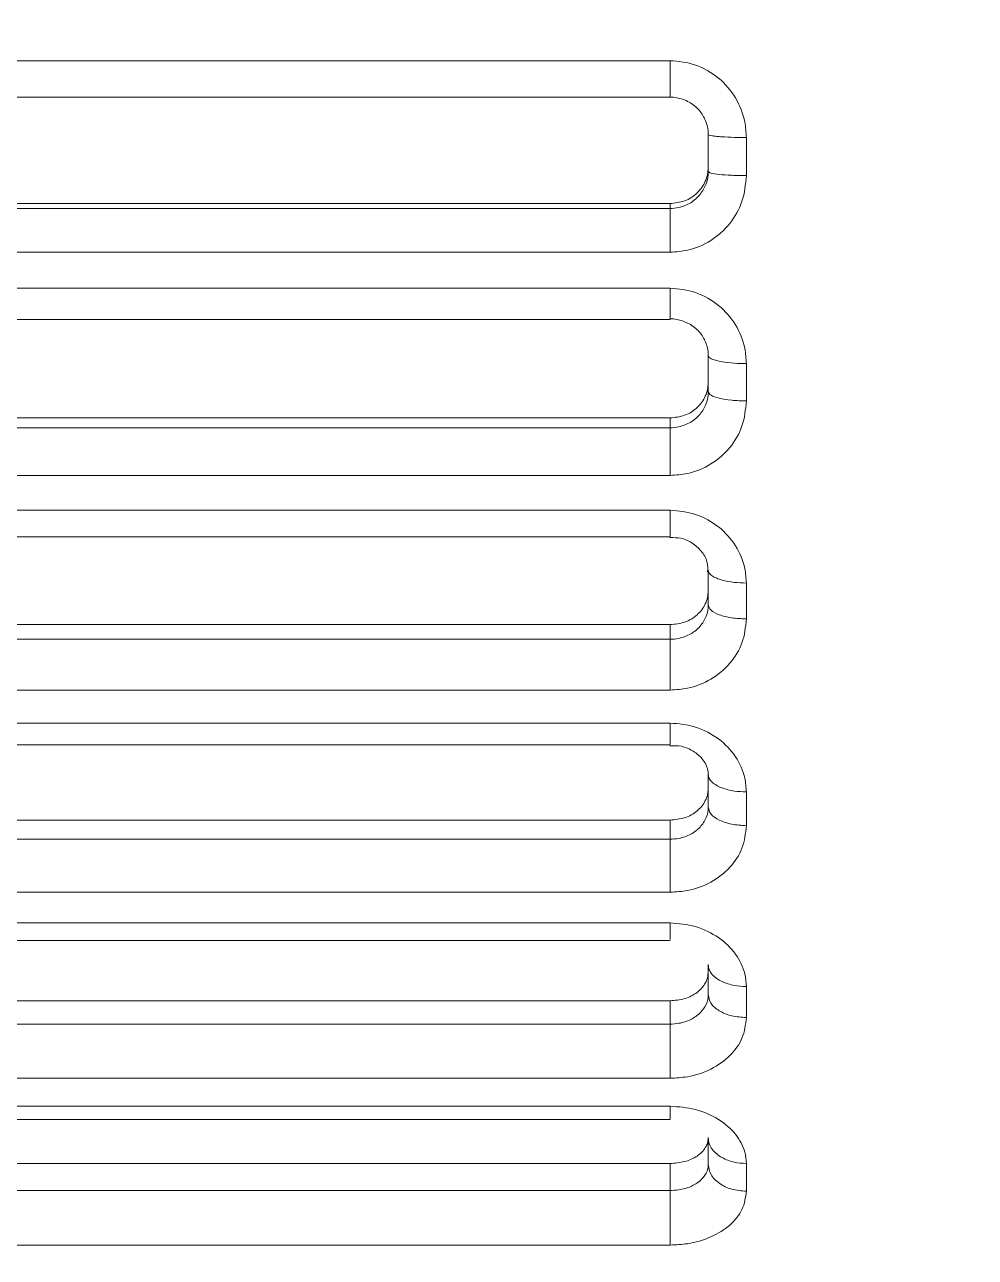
# Model space of a CAD drawing. Header units: inches. Extents: x 0.54 to 10.46, y 0.74 to 7.76.
# Drawn here: x 2.0398 to 2.1259, y 4.6755 to 4.7871 of the extents above; entities that cross this region are included whole.
import ezdxf

# ---------------------------------------------------------------- set-up
doc = ezdxf.new("R2010")
doc.units = ezdxf.units.IN
doc.header["$MEASUREMENT"] = 0
doc.layers.add('BG', color=7, linetype='Continuous')
doc.layers.add('MCG-INT-4FT', color=7, linetype='Continuous')

# ---------------------------------------------------------------- blocks, each defined once
blk = doc.blocks.new('block 3')
at = {"layer": 'BG', "true_color": 0xffffff}
h = blk.add_hatch(color=7, dxfattribs=at)
h.dxf.hatch_style = 2
edge = h.paths.add_edge_path()
edge.add_spline(control_points=[(10.29599, 0.90612), (10.29599, 0.90612), (0.87112, 0.90612), (0.87112, 0.90612), (0.87016, 0.90612), (0.86938, 0.90689), (0.86938, 0.90785), (0.86938, 0.90785), (0.86938, 7.59215), (0.86938, 7.59215), (0.86938, 7.59311), (0.87016, 7.59389), (0.87112, 7.59389), (0.87112, 7.59389), (10.29599, 7.59389), (10.29599, 7.59389), (10.29696, 7.59389), (10.29773, 7.59311), (10.29773, 7.59215), (10.29773, 7.59215), (10.29773, 0.90785), (10.29773, 0.90785), (10.29773, 0.90689), (10.29696, 0.90612), (10.29599, 0.90612)], knot_values=[0, 0, 0, 0, 1, 1, 1, 2, 2, 2, 3, 3, 3, 4, 4, 4, 5, 5, 5, 6, 6, 6, 7, 7, 7, 8, 8, 8, 8], degree=3, periodic=1)
h.paths.add_polyline_path([(0.87286, 0.90959), (10.29426, 0.90959), (10.29426, 7.59042), (0.87286, 7.59042)])
at = {"layer": 'BG', "lineweight": 0}
blk.add_open_spline([(10.29599, 0.90612), (10.29599, 0.90612), (0.87112, 0.90612), (0.87112, 0.90612), (0.87016, 0.90612), (0.86938, 0.90689), (0.86938, 0.90785), (0.86938, 0.90785), (0.86938, 7.59215), (0.86938, 7.59215), (0.86938, 7.59311), (0.87016, 7.59389), (0.87112, 7.59389), (0.87112, 7.59389), (10.29599, 7.59389), (10.29599, 7.59389), (10.29696, 7.59389), (10.29773, 7.59311), (10.29773, 7.59215), (10.29773, 7.59215), (10.29773, 0.90785), (10.29773, 0.90785), (10.29773, 0.90689), (10.29696, 0.90612), (10.29599, 0.90612)], degree=3, knots=[0, 0, 0, 0, 1, 1, 1, 2, 2, 2, 3, 3, 3, 4, 4, 4, 5, 5, 5, 6, 6, 6, 7, 7, 7, 8, 8, 8, 8], dxfattribs=at)
blk = doc.blocks.new('block 2')
at = {"layer": 'BG'}
blk.add_blockref('block 3', (0, 0), dxfattribs=at)
blk = doc.blocks.new('block 69')
at = {"layer": 'BG', "true_color": 0xffffff}
h = blk.add_hatch(color=7, dxfattribs=at)
h.dxf.hatch_style = 2
edge = h.paths.add_edge_path()
edge.add_spline(control_points=[(10.46309, 0.739), (10.46309, 0.739), (0.53691, 0.739), (0.53691, 0.739), (0.53595, 0.739), (0.53517, 0.73978), (0.53517, 0.74074), (0.53517, 0.74074), (0.53517, 7.75926), (0.53517, 7.75926), (0.53517, 7.76022), (0.53595, 7.761), (0.53691, 7.761), (0.53691, 7.761), (10.46309, 7.761), (10.46309, 7.761), (10.46406, 7.761), (10.46483, 7.76022), (10.46483, 7.75926), (10.46483, 7.75926), (10.46483, 0.74074), (10.46483, 0.74074), (10.46483, 0.73978), (10.46406, 0.739), (10.46309, 0.739)], knot_values=[0, 0, 0, 0, 1, 1, 1, 2, 2, 2, 3, 3, 3, 4, 4, 4, 5, 5, 5, 6, 6, 6, 7, 7, 7, 8, 8, 8, 8], degree=3, periodic=1)
h.paths.add_polyline_path([(0.53864, 0.74248), (10.46136, 0.74248), (10.46136, 7.75752), (0.53864, 7.75752)])
at = {"layer": 'BG', "lineweight": 0}
blk.add_open_spline([(10.46309, 0.739), (10.46309, 0.739), (0.53691, 0.739), (0.53691, 0.739), (0.53595, 0.739), (0.53517, 0.73978), (0.53517, 0.74074), (0.53517, 0.74074), (0.53517, 7.75926), (0.53517, 7.75926), (0.53517, 7.76022), (0.53595, 7.761), (0.53691, 7.761), (0.53691, 7.761), (10.46309, 7.761), (10.46309, 7.761), (10.46406, 7.761), (10.46483, 7.76022), (10.46483, 7.75926), (10.46483, 7.75926), (10.46483, 0.74074), (10.46483, 0.74074), (10.46483, 0.73978), (10.46406, 0.739), (10.46309, 0.739)], degree=3, knots=[0, 0, 0, 0, 1, 1, 1, 2, 2, 2, 3, 3, 3, 4, 4, 4, 5, 5, 5, 6, 6, 6, 7, 7, 7, 8, 8, 8, 8], dxfattribs=at)
blk = doc.blocks.new('block 68')
at = {"layer": 'BG'}
blk.add_blockref('block 69', (0, 0), dxfattribs=at)
blk = doc.blocks.new('block 941')
at = {"layer": 'MCG-INT-4FT', "color": 7, "lineweight": 5, "true_color": 0xffffff}
blk.add_lwpolyline([(1.97378, 4.78057), (2.09827, 4.78057)], dxfattribs=at)
blk = doc.blocks.new('block 942')
at = {"layer": 'MCG-INT-4FT', "color": 7, "lineweight": 5, "true_color": 0xffffff}
blk.add_lwpolyline([(1.97378, 4.76043), (2.09827, 4.76043)], dxfattribs=at)
blk = doc.blocks.new('block 943')
at = {"layer": 'MCG-INT-4FT', "color": 7, "lineweight": 5, "true_color": 0xffffff}
blk.add_open_spline([(2.09824, 4.74068), (2.09858, 4.74068), (2.09891, 4.74069), (2.09923, 4.74063), (2.09963, 4.74055), (2.10001, 4.74036), (2.10034, 4.74013), (2.10066, 4.7399), (2.10094, 4.73963), (2.10116, 4.73935), (2.10139, 4.73906), (2.10156, 4.73875), (2.10162, 4.73839), (2.10167, 4.73814), (2.10166, 4.73786), (2.10165, 4.73758)], degree=3, knots=[0, 0, 0, 0, 1, 1, 1, 2, 2, 2, 3, 3, 3, 4, 4, 4, 5, 5, 5, 5], dxfattribs=at)
blk = doc.blocks.new('block 945')
at = {"layer": 'MCG-INT-4FT', "color": 7, "lineweight": 5, "true_color": 0xffffff}
blk.add_lwpolyline([(1.97378, 4.74076), (2.09827, 4.74076)], dxfattribs=at)
blk = doc.blocks.new('block 946')
at = {"layer": 'MCG-INT-4FT', "color": 7, "lineweight": 5, "true_color": 0xffffff}
blk.add_open_spline([(2.09824, 4.72183), (2.09859, 4.72183), (2.09894, 4.72184), (2.09927, 4.72178), (2.09966, 4.7217), (2.10003, 4.72153), (2.10035, 4.72133), (2.10067, 4.72113), (2.10093, 4.72091), (2.10114, 4.72067), (2.10136, 4.72041), (2.1015, 4.72014), (2.10159, 4.71989), (2.10164, 4.71975), (2.10167, 4.71961), (2.10169, 4.71947), (2.1017, 4.7194), (2.1017, 4.71934), (2.1017, 4.71927)], degree=3, knots=[0, 0, 0, 0, 1, 1, 1, 2, 2, 2, 3, 3, 3, 4, 4, 4, 5, 5, 5, 6, 6, 6, 6], dxfattribs=at)
blk = doc.blocks.new('block 948')
at = {"layer": 'MCG-INT-4FT', "color": 7, "lineweight": 5, "true_color": 0xffffff}
blk.add_lwpolyline([(1.97378, 4.7219), (2.09827, 4.7219)], dxfattribs=at)
blk = doc.blocks.new('block 950')
at = {"layer": 'MCG-INT-4FT', "color": 7, "lineweight": 5, "true_color": 0xffffff}
blk.add_lwpolyline([(1.97378, 4.7042), (2.09827, 4.7042)], dxfattribs=at)
blk = doc.blocks.new('block 952')
at = {"layer": 'MCG-INT-4FT', "color": 7, "lineweight": 5, "true_color": 0xffffff}
blk.add_lwpolyline([(1.97378, 4.68797), (2.09827, 4.68797)], dxfattribs=at)
blk = doc.blocks.new('block 983')
at = {"layer": 'MCG-INT-4FT', "color": 7, "lineweight": 5, "true_color": 0xffffff}
blk.add_open_spline([(2.10516, 4.77347), (2.10508, 4.77268), (2.10501, 4.77189), (2.10476, 4.77115), (2.10453, 4.77043), (2.10414, 4.76975), (2.10366, 4.76915), (2.10318, 4.76855), (2.1026, 4.76803), (2.10195, 4.76761), (2.1013, 4.76719), (2.10057, 4.76688), (2.09982, 4.76672), (2.09931, 4.76661), (2.09879, 4.76657), (2.09827, 4.76654)], degree=3, knots=[0, 0, 0, 0, 1, 1, 1, 2, 2, 2, 3, 3, 3, 4, 4, 4, 5, 5, 5, 5], dxfattribs=at)
blk = doc.blocks.new('block 984')
at = {"layer": 'MCG-INT-4FT', "color": 7, "lineweight": 5, "true_color": 0xffffff}
blk.add_lwpolyline([(2.10516, 4.77693), (2.10516, 4.77347)], dxfattribs=at)
blk = doc.blocks.new('block 985')
at = {"layer": 'MCG-INT-4FT', "color": 7, "lineweight": 5, "true_color": 0xffffff}
blk.add_open_spline([(2.09825, 4.78388), (2.09903, 4.78382), (2.09981, 4.78375), (2.10054, 4.78349), (2.10133, 4.7832), (2.10203, 4.7828), (2.10264, 4.7823), (2.10325, 4.78179), (2.10376, 4.78118), (2.10417, 4.78051), (2.10457, 4.77983), (2.10487, 4.77909), (2.10501, 4.77833), (2.1051, 4.77787), (2.10513, 4.7774), (2.10516, 4.77693)], degree=3, knots=[0, 0, 0, 0, 1, 1, 1, 2, 2, 2, 3, 3, 3, 4, 4, 4, 5, 5, 5, 5], dxfattribs=at)
blk = doc.blocks.new('block 986')
at = {"layer": 'MCG-INT-4FT', "color": 7, "lineweight": 5, "true_color": 0xffffff}
blk.add_lwpolyline([(1.9738, 4.78388), (2.09825, 4.78388)], dxfattribs=at)
blk = doc.blocks.new('block 990')
at = {"layer": 'MCG-INT-4FT', "color": 7, "lineweight": 5, "true_color": 0xffffff}
blk.add_lwpolyline([(2.09827, 4.76654), (1.97379, 4.76654)], dxfattribs=at)
blk = doc.blocks.new('block 991')
at = {"layer": 'MCG-INT-4FT', "color": 7, "lineweight": 5, "true_color": 0xffffff}
blk.add_open_spline([(2.10516, 4.75306), (2.10508, 4.75229), (2.10501, 4.75152), (2.10476, 4.7508), (2.10453, 4.7501), (2.10414, 4.74943), (2.10366, 4.74885), (2.10318, 4.74827), (2.1026, 4.74776), (2.10195, 4.74736), (2.1013, 4.74695), (2.10057, 4.74665), (2.09982, 4.74649), (2.09931, 4.74639), (2.09879, 4.74635), (2.09827, 4.74632)], degree=3, knots=[0, 0, 0, 0, 1, 1, 1, 2, 2, 2, 3, 3, 3, 4, 4, 4, 5, 5, 5, 5], dxfattribs=at)
blk = doc.blocks.new('block 992')
at = {"layer": 'MCG-INT-4FT', "color": 7, "lineweight": 5, "true_color": 0xffffff}
blk.add_lwpolyline([(2.10516, 4.75645), (2.10516, 4.75306)], dxfattribs=at)
blk = doc.blocks.new('block 993')
at = {"layer": 'MCG-INT-4FT', "color": 7, "lineweight": 5, "true_color": 0xffffff}
blk.add_open_spline([(2.09825, 4.76328), (2.09903, 4.76321), (2.09981, 4.76315), (2.10054, 4.76289), (2.10133, 4.76261), (2.10203, 4.76222), (2.10264, 4.76172), (2.10325, 4.76122), (2.10376, 4.76062), (2.10417, 4.75996), (2.10457, 4.7593), (2.10487, 4.75857), (2.10501, 4.75782), (2.1051, 4.75737), (2.10513, 4.75691), (2.10516, 4.75645)], degree=3, knots=[0, 0, 0, 0, 1, 1, 1, 2, 2, 2, 3, 3, 3, 4, 4, 4, 5, 5, 5, 5], dxfattribs=at)
blk = doc.blocks.new('block 994')
at = {"layer": 'MCG-INT-4FT', "color": 7, "lineweight": 5, "true_color": 0xffffff}
blk.add_lwpolyline([(1.9738, 4.76328), (2.09825, 4.76328)], dxfattribs=at)
blk = doc.blocks.new('block 998')
at = {"layer": 'MCG-INT-4FT', "color": 7, "lineweight": 5, "true_color": 0xffffff}
blk.add_lwpolyline([(2.09827, 4.74632), (1.97379, 4.74632)], dxfattribs=at)
blk = doc.blocks.new('block 999')
at = {"layer": 'MCG-INT-4FT', "color": 7, "lineweight": 5, "true_color": 0xffffff}
blk.add_open_spline([(2.10516, 4.73332), (2.10508, 4.73258), (2.10501, 4.73185), (2.10476, 4.73115), (2.10453, 4.73048), (2.10414, 4.72985), (2.10366, 4.7293), (2.10318, 4.72874), (2.1026, 4.72826), (2.10195, 4.72787), (2.1013, 4.72748), (2.10057, 4.72719), (2.09982, 4.72705), (2.09931, 4.72695), (2.09879, 4.72691), (2.09827, 4.72688)], degree=3, knots=[0, 0, 0, 0, 1, 1, 1, 2, 2, 2, 3, 3, 3, 4, 4, 4, 5, 5, 5, 5], dxfattribs=at)
blk = doc.blocks.new('block 1000')
at = {"layer": 'MCG-INT-4FT', "color": 7, "lineweight": 5, "true_color": 0xffffff}
blk.add_lwpolyline([(2.10516, 4.73657), (2.10516, 4.73332)], dxfattribs=at)
blk = doc.blocks.new('block 1001')
at = {"layer": 'MCG-INT-4FT', "color": 7, "lineweight": 5, "true_color": 0xffffff}
blk.add_open_spline([(2.09825, 4.74316), (2.09903, 4.7431), (2.09981, 4.74303), (2.10054, 4.74279), (2.10133, 4.74251), (2.10203, 4.74213), (2.10264, 4.74165), (2.10325, 4.74117), (2.10376, 4.74059), (2.10417, 4.73995), (2.10457, 4.73931), (2.10487, 4.73861), (2.10501, 4.73789), (2.1051, 4.73745), (2.10513, 4.73701), (2.10516, 4.73657)], degree=3, knots=[0, 0, 0, 0, 1, 1, 1, 2, 2, 2, 3, 3, 3, 4, 4, 4, 5, 5, 5, 5], dxfattribs=at)
blk = doc.blocks.new('block 1002')
at = {"layer": 'MCG-INT-4FT', "color": 7, "lineweight": 5, "true_color": 0xffffff}
blk.add_lwpolyline([(1.9738, 4.74316), (2.09825, 4.74316)], dxfattribs=at)
blk = doc.blocks.new('block 1006')
at = {"layer": 'MCG-INT-4FT', "color": 7, "lineweight": 5, "true_color": 0xffffff}
blk.add_lwpolyline([(2.09827, 4.72688), (1.97379, 4.72688)], dxfattribs=at)
blk = doc.blocks.new('block 1007')
at = {"layer": 'MCG-INT-4FT', "color": 7, "lineweight": 5, "true_color": 0xffffff}
blk.add_open_spline([(2.10516, 4.71459), (2.10508, 4.7139), (2.10501, 4.71321), (2.10476, 4.71256), (2.10453, 4.71193), (2.10414, 4.71134), (2.10366, 4.71082), (2.10318, 4.7103), (2.1026, 4.70985), (2.10195, 4.70949), (2.1013, 4.70913), (2.10057, 4.70886), (2.09982, 4.70872), (2.09931, 4.70863), (2.09879, 4.7086), (2.09827, 4.70857)], degree=3, knots=[0, 0, 0, 0, 1, 1, 1, 2, 2, 2, 3, 3, 3, 4, 4, 4, 5, 5, 5, 5], dxfattribs=at)
blk = doc.blocks.new('block 1008')
at = {"layer": 'MCG-INT-4FT', "color": 7, "lineweight": 5, "true_color": 0xffffff}
blk.add_lwpolyline([(2.10516, 4.71765), (2.10516, 4.71459)], dxfattribs=at)
blk = doc.blocks.new('block 1009')
at = {"layer": 'MCG-INT-4FT', "color": 7, "lineweight": 5, "true_color": 0xffffff}
blk.add_open_spline([(2.09825, 4.72388), (2.09903, 4.72382), (2.09981, 4.72376), (2.10054, 4.72352), (2.10133, 4.72326), (2.10203, 4.7229), (2.10264, 4.72245), (2.10325, 4.72199), (2.10376, 4.72145), (2.10417, 4.72084), (2.10457, 4.72024), (2.10487, 4.71957), (2.10501, 4.71889), (2.1051, 4.71848), (2.10513, 4.71807), (2.10516, 4.71765)], degree=3, knots=[0, 0, 0, 0, 1, 1, 1, 2, 2, 2, 3, 3, 3, 4, 4, 4, 5, 5, 5, 5], dxfattribs=at)
blk = doc.blocks.new('block 1010')
at = {"layer": 'MCG-INT-4FT', "color": 7, "lineweight": 5, "true_color": 0xffffff}
blk.add_lwpolyline([(1.9738, 4.72388), (2.09825, 4.72388)], dxfattribs=at)
blk = doc.blocks.new('block 1014')
at = {"layer": 'MCG-INT-4FT', "color": 7, "lineweight": 5, "true_color": 0xffffff}
blk.add_lwpolyline([(2.09827, 4.70857), (1.97379, 4.70857)], dxfattribs=at)
blk = doc.blocks.new('block 1015')
at = {"layer": 'MCG-INT-4FT', "color": 7, "lineweight": 5, "true_color": 0xffffff}
blk.add_open_spline([(2.10516, 4.69721), (2.10508, 4.69658), (2.10501, 4.69594), (2.10476, 4.69535), (2.10453, 4.69478), (2.10414, 4.69424), (2.10366, 4.69376), (2.10318, 4.69329), (2.1026, 4.69288), (2.10195, 4.69255), (2.1013, 4.69222), (2.10057, 4.69198), (2.09982, 4.69185), (2.09931, 4.69177), (2.09879, 4.69174), (2.09827, 4.69171)], degree=3, knots=[0, 0, 0, 0, 1, 1, 1, 2, 2, 2, 3, 3, 3, 4, 4, 4, 5, 5, 5, 5], dxfattribs=at)
blk = doc.blocks.new('block 1016')
at = {"layer": 'MCG-INT-4FT', "color": 7, "lineweight": 5, "true_color": 0xffffff}
blk.add_lwpolyline([(2.10516, 4.70002), (2.10516, 4.69721)], dxfattribs=at)
blk = doc.blocks.new('block 1017')
at = {"layer": 'MCG-INT-4FT', "color": 7, "lineweight": 5, "true_color": 0xffffff}
blk.add_open_spline([(2.09825, 4.70578), (2.09903, 4.70572), (2.09981, 4.70566), (2.10054, 4.70545), (2.10133, 4.70521), (2.10203, 4.70487), (2.10264, 4.70445), (2.10325, 4.70403), (2.10376, 4.70352), (2.10417, 4.70296), (2.10457, 4.7024), (2.10487, 4.70179), (2.10501, 4.70116), (2.1051, 4.70079), (2.10513, 4.7004), (2.10516, 4.70002)], degree=3, knots=[0, 0, 0, 0, 1, 1, 1, 2, 2, 2, 3, 3, 3, 4, 4, 4, 5, 5, 5, 5], dxfattribs=at)
blk = doc.blocks.new('block 1018')
at = {"layer": 'MCG-INT-4FT', "color": 7, "lineweight": 5, "true_color": 0xffffff}
blk.add_lwpolyline([(1.9738, 4.70578), (2.09825, 4.70578)], dxfattribs=at)
blk = doc.blocks.new('block 1022')
at = {"layer": 'MCG-INT-4FT', "color": 7, "lineweight": 5, "true_color": 0xffffff}
blk.add_lwpolyline([(2.09827, 4.69171), (1.97379, 4.69171)], dxfattribs=at)
blk = doc.blocks.new('block 1023')
at = {"layer": 'MCG-INT-4FT', "color": 7, "lineweight": 5, "true_color": 0xffffff}
blk.add_open_spline([(2.10516, 4.68148), (2.10508, 4.68092), (2.10501, 4.68036), (2.10476, 4.67983), (2.10453, 4.67932), (2.10414, 4.67884), (2.10366, 4.67842), (2.10318, 4.678), (2.1026, 4.67764), (2.10195, 4.67735), (2.1013, 4.67706), (2.10057, 4.67684), (2.09982, 4.67673), (2.09931, 4.67666), (2.09879, 4.67663), (2.09827, 4.6766)], degree=3, knots=[0, 0, 0, 0, 1, 1, 1, 2, 2, 2, 3, 3, 3, 4, 4, 4, 5, 5, 5, 5], dxfattribs=at)
blk = doc.blocks.new('block 1024')
at = {"layer": 'MCG-INT-4FT', "color": 7, "lineweight": 5, "true_color": 0xffffff}
blk.add_lwpolyline([(2.10516, 4.68399), (2.10516, 4.68148)], dxfattribs=at)
blk = doc.blocks.new('block 1025')
at = {"layer": 'MCG-INT-4FT', "color": 7, "lineweight": 5, "true_color": 0xffffff}
blk.add_open_spline([(2.09825, 4.68918), (2.09903, 4.68913), (2.09981, 4.68908), (2.10054, 4.68888), (2.10133, 4.68867), (2.10203, 4.68836), (2.10264, 4.68798), (2.10325, 4.6876), (2.10376, 4.68714), (2.10417, 4.68664), (2.10457, 4.68614), (2.10487, 4.68558), (2.10501, 4.68502), (2.1051, 4.68468), (2.10513, 4.68434), (2.10516, 4.68399)], degree=3, knots=[0, 0, 0, 0, 1, 1, 1, 2, 2, 2, 3, 3, 3, 4, 4, 4, 5, 5, 5, 5], dxfattribs=at)
blk = doc.blocks.new('block 1026')
at = {"layer": 'MCG-INT-4FT', "color": 7, "lineweight": 5, "true_color": 0xffffff}
blk.add_lwpolyline([(1.9738, 4.68918), (2.09825, 4.68918)], dxfattribs=at)
blk = doc.blocks.new('block 1030')
at = {"layer": 'MCG-INT-4FT', "color": 7, "lineweight": 5, "true_color": 0xffffff}
blk.add_lwpolyline([(2.09827, 4.6766), (1.97379, 4.6766)], dxfattribs=at)
blk = doc.blocks.new('block 1051')
at = {"layer": 'MCG-INT-4FT', "color": 7, "lineweight": 5, "true_color": 0xffffff}
blk.add_open_spline([(2.10516, 4.77693), (2.10479, 4.77693), (2.10442, 4.77693), (2.10407, 4.77694), (2.10367, 4.77695), (2.10329, 4.77697), (2.10296, 4.77699), (2.10278, 4.777), (2.10262, 4.77702), (2.10247, 4.77703), (2.10232, 4.77705), (2.10218, 4.77706), (2.10207, 4.77708), (2.10195, 4.7771), (2.10186, 4.77712), (2.1018, 4.77714), (2.10174, 4.77716), (2.10172, 4.77719), (2.10171, 4.77721)], degree=3, knots=[0, 0, 0, 0, 1, 1, 1, 2, 2, 2, 3, 3, 3, 4, 4, 4, 5, 5, 5, 6, 6, 6, 6], dxfattribs=at)
blk = doc.blocks.new('block 1052')
at = {"layer": 'MCG-INT-4FT', "color": 7, "lineweight": 5, "true_color": 0xffffff}
blk.add_open_spline([(2.10171, 4.77721), (2.10171, 4.77744), (2.10168, 4.77766), (2.10163, 4.77789), (2.10155, 4.77825), (2.10141, 4.77861), (2.10122, 4.77893), (2.10102, 4.77926), (2.10076, 4.77956), (2.10046, 4.7798), (2.10015, 4.78005), (2.0998, 4.78024), (2.09943, 4.78038), (2.09905, 4.78051), (2.09865, 4.78058), (2.09825, 4.78058)], degree=3, knots=[0, 0, 0, 0, 1, 1, 1, 2, 2, 2, 3, 3, 3, 4, 4, 4, 5, 5, 5, 5], dxfattribs=at)
blk = doc.blocks.new('block 1053')
at = {"layer": 'MCG-INT-4FT', "color": 7, "lineweight": 5, "true_color": 0xffffff}
blk.add_open_spline([(2.09825, 4.78058), (2.09825, 4.7806), (2.09825, 4.78063), (2.09825, 4.78076), (2.09825, 4.7809), (2.09825, 4.78115), (2.09825, 4.78146), (2.09825, 4.78177), (2.09825, 4.78214), (2.09825, 4.78256), (2.09825, 4.78297), (2.09825, 4.78343), (2.09825, 4.78388)], degree=3, knots=[0, 0, 0, 0, 1, 1, 1, 2, 2, 2, 3, 3, 3, 4, 4, 4, 4], dxfattribs=at)
blk = doc.blocks.new('block 1077')
at = {"layer": 'MCG-INT-4FT', "color": 7, "lineweight": 5, "true_color": 0xffffff}
blk.add_open_spline([(2.09827, 4.76654), (2.09827, 4.76693), (2.09827, 4.76732), (2.09827, 4.76771), (2.09827, 4.76811), (2.09827, 4.7685), (2.09827, 4.76885), (2.09826, 4.76905), (2.09826, 4.76923), (2.09826, 4.7694), (2.09826, 4.76959), (2.09826, 4.76975), (2.09826, 4.7699), (2.09826, 4.77005), (2.09826, 4.77018), (2.09825, 4.77028), (2.09825, 4.77038), (2.09825, 4.77044), (2.09825, 4.77049)], degree=3, knots=[0, 0, 0, 0, 1, 1, 1, 2, 2, 2, 3, 3, 3, 4, 4, 4, 5, 5, 5, 6, 6, 6, 6], dxfattribs=at)
blk = doc.blocks.new('block 1078')
at = {"layer": 'MCG-INT-4FT', "color": 7, "lineweight": 5, "true_color": 0xffffff}
blk.add_open_spline([(2.09825, 4.77049), (2.09852, 4.77049), (2.09878, 4.77053), (2.09904, 4.77059), (2.09942, 4.77067), (2.09979, 4.77082), (2.10012, 4.77102), (2.10044, 4.77122), (2.10073, 4.77148), (2.10096, 4.77177), (2.1012, 4.77206), (2.10139, 4.77239), (2.10151, 4.77274), (2.10164, 4.7731), (2.10171, 4.77347), (2.10171, 4.77384)], degree=3, knots=[0, 0, 0, 0, 1, 1, 1, 2, 2, 2, 3, 3, 3, 4, 4, 4, 5, 5, 5, 5], dxfattribs=at)
blk = doc.blocks.new('block 1079')
at = {"layer": 'MCG-INT-4FT', "color": 7, "lineweight": 5, "true_color": 0xffffff}
blk.add_open_spline([(2.10516, 4.77347), (2.1047, 4.77347), (2.10425, 4.77348), (2.10383, 4.7735), (2.10341, 4.77352), (2.10303, 4.77355), (2.10271, 4.77358), (2.10239, 4.77362), (2.10212, 4.77366), (2.10196, 4.7737), (2.10181, 4.77375), (2.10176, 4.7738), (2.10171, 4.77384)], degree=3, knots=[0, 0, 0, 0, 1, 1, 1, 2, 2, 2, 3, 3, 3, 4, 4, 4, 4], dxfattribs=at)
blk = doc.blocks.new('block 1083')
at = {"layer": 'MCG-INT-4FT', "color": 7, "lineweight": 5, "true_color": 0xffffff}
blk.add_lwpolyline([(2.10171, 4.77384), (2.10171, 4.77721)], dxfattribs=at)
blk = doc.blocks.new('block 1085')
at = {"layer": 'MCG-INT-4FT', "color": 7, "lineweight": 5, "true_color": 0xffffff}
blk.add_lwpolyline([(1.97381, 4.77049), (2.09825, 4.77049)], dxfattribs=at)
blk = doc.blocks.new('block 1086')
at = {"layer": 'MCG-INT-4FT', "color": 7, "lineweight": 5, "true_color": 0xffffff}
blk.add_open_spline([(2.10516, 4.75645), (2.10479, 4.75645), (2.10442, 4.75646), (2.10407, 4.75648), (2.10367, 4.75651), (2.10329, 4.75656), (2.10296, 4.75661), (2.10278, 4.75665), (2.10262, 4.75668), (2.10247, 4.75672), (2.10232, 4.75676), (2.10218, 4.75681), (2.10207, 4.75685), (2.10195, 4.7569), (2.10186, 4.75695), (2.1018, 4.75701), (2.10174, 4.75707), (2.10172, 4.75712), (2.10171, 4.75718)], degree=3, knots=[0, 0, 0, 0, 1, 1, 1, 2, 2, 2, 3, 3, 3, 4, 4, 4, 5, 5, 5, 6, 6, 6, 6], dxfattribs=at)
blk = doc.blocks.new('block 1087')
at = {"layer": 'MCG-INT-4FT', "color": 7, "lineweight": 5, "true_color": 0xffffff}
blk.add_open_spline([(2.10171, 4.75718), (2.10171, 4.75741), (2.10168, 4.75763), (2.10163, 4.75785), (2.10155, 4.75821), (2.10141, 4.75856), (2.10122, 4.75888), (2.10102, 4.7592), (2.10076, 4.75949), (2.10046, 4.75973), (2.10015, 4.75997), (2.0998, 4.76016), (2.09943, 4.76029), (2.09905, 4.76043), (2.09865, 4.7605), (2.09825, 4.7605)], degree=3, knots=[0, 0, 0, 0, 1, 1, 1, 2, 2, 2, 3, 3, 3, 4, 4, 4, 5, 5, 5, 5], dxfattribs=at)
blk = doc.blocks.new('block 1088')
at = {"layer": 'MCG-INT-4FT', "color": 7, "lineweight": 5, "true_color": 0xffffff}
blk.add_open_spline([(2.09825, 4.7605), (2.09825, 4.76058), (2.09825, 4.76077), (2.09825, 4.76103), (2.09825, 4.76129), (2.09825, 4.76162), (2.09825, 4.76201), (2.09825, 4.7624), (2.09825, 4.76284), (2.09825, 4.76328)], degree=3, knots=[0, 0, 0, 0, 1, 1, 1, 2, 2, 2, 3, 3, 3, 3], dxfattribs=at)
blk = doc.blocks.new('block 1102')
at = {"layer": 'MCG-INT-4FT', "color": 7, "lineweight": 5, "true_color": 0xffffff}
blk.add_open_spline([(2.10516, 4.75306), (2.1047, 4.75308), (2.10425, 4.75309), (2.10383, 4.75313), (2.10341, 4.75317), (2.10303, 4.75323), (2.10271, 4.75331), (2.10239, 4.75339), (2.10212, 4.75348), (2.10196, 4.75358), (2.10181, 4.75368), (2.10176, 4.75379), (2.10171, 4.75389)], degree=3, knots=[0, 0, 0, 0, 1, 1, 1, 2, 2, 2, 3, 3, 3, 4, 4, 4, 4], dxfattribs=at)
blk = doc.blocks.new('block 1103')
at = {"layer": 'MCG-INT-4FT', "color": 7, "lineweight": 5, "true_color": 0xffffff}
blk.add_lwpolyline([(2.10171, 4.75389), (2.10171, 4.75718)], dxfattribs=at)
blk = doc.blocks.new('block 1106')
at = {"layer": 'MCG-INT-4FT', "color": 7, "lineweight": 5, "true_color": 0xffffff}
blk.add_open_spline([(2.09827, 4.74632), (2.09827, 4.74674), (2.09827, 4.74716), (2.09827, 4.74758), (2.09827, 4.74796), (2.09827, 4.74834), (2.09827, 4.7487), (2.09826, 4.74891), (2.09826, 4.7491), (2.09826, 4.74929), (2.09826, 4.74949), (2.09826, 4.74967), (2.09826, 4.74984), (2.09826, 4.75002), (2.09826, 4.75018), (2.09825, 4.75031), (2.09825, 4.75044), (2.09825, 4.75054), (2.09825, 4.75063)], degree=3, knots=[0, 0, 0, 0, 1, 1, 1, 2, 2, 2, 3, 3, 3, 4, 4, 4, 5, 5, 5, 6, 6, 6, 6], dxfattribs=at)
blk = doc.blocks.new('block 1107')
at = {"layer": 'MCG-INT-4FT', "color": 7, "lineweight": 5, "true_color": 0xffffff}
blk.add_open_spline([(2.09825, 4.75063), (2.09852, 4.75063), (2.09878, 4.75066), (2.09904, 4.75072), (2.09942, 4.75081), (2.09979, 4.75095), (2.10012, 4.75115), (2.10044, 4.75134), (2.10073, 4.75159), (2.10096, 4.75187), (2.1012, 4.75215), (2.10139, 4.75248), (2.10151, 4.75282), (2.10164, 4.75316), (2.10171, 4.75353), (2.10171, 4.75389)], degree=3, knots=[0, 0, 0, 0, 1, 1, 1, 2, 2, 2, 3, 3, 3, 4, 4, 4, 5, 5, 5, 5], dxfattribs=at)
blk = doc.blocks.new('block 1110')
at = {"layer": 'MCG-INT-4FT', "color": 7, "lineweight": 5, "true_color": 0xffffff}
blk.add_open_spline([(2.09825, 4.77094), (2.0987, 4.77099), (2.09915, 4.77104), (2.09957, 4.77119), (2.09999, 4.77134), (2.10037, 4.77159), (2.10069, 4.7719), (2.10101, 4.77221), (2.10127, 4.77257), (2.10144, 4.77296), (2.10153, 4.77316), (2.1016, 4.77337), (2.10164, 4.77358), (2.10168, 4.77379), (2.10169, 4.774), (2.10171, 4.77422)], degree=3, knots=[0, 0, 0, 0, 1, 1, 1, 2, 2, 2, 3, 3, 3, 4, 4, 4, 5, 5, 5, 5], dxfattribs=at)
blk = doc.blocks.new('block 1111')
at = {"layer": 'MCG-INT-4FT', "color": 7, "lineweight": 5, "true_color": 0xffffff}
blk.add_lwpolyline([(2.09825, 4.77094), (2.09825, 4.77049)], dxfattribs=at)
blk = doc.blocks.new('block 1114')
at = {"layer": 'MCG-INT-4FT', "color": 7, "lineweight": 5, "true_color": 0xffffff}
blk.add_lwpolyline([(1.97381, 4.77094), (2.09825, 4.77094)], dxfattribs=at)
blk = doc.blocks.new('block 1115')
at = {"layer": 'MCG-INT-4FT', "color": 7, "lineweight": 5, "true_color": 0xffffff}
blk.add_lwpolyline([(1.97381, 4.75063), (2.09825, 4.75063)], dxfattribs=at)
blk = doc.blocks.new('block 1116')
at = {"layer": 'MCG-INT-4FT', "color": 7, "lineweight": 5, "true_color": 0xffffff}
blk.add_open_spline([(2.10516, 4.73657), (2.10479, 4.73658), (2.10442, 4.73659), (2.10407, 4.73663), (2.10367, 4.73667), (2.10329, 4.73675), (2.10296, 4.73684), (2.10278, 4.73689), (2.10262, 4.73695), (2.10247, 4.73701), (2.10232, 4.73707), (2.10218, 4.73714), (2.10207, 4.73722), (2.10195, 4.7373), (2.10186, 4.73738), (2.1018, 4.73747), (2.10174, 4.73756), (2.10172, 4.73765), (2.10171, 4.73775)], degree=3, knots=[0, 0, 0, 0, 1, 1, 1, 2, 2, 2, 3, 3, 3, 4, 4, 4, 5, 5, 5, 6, 6, 6, 6], dxfattribs=at)
blk = doc.blocks.new('block 1117')
at = {"layer": 'MCG-INT-4FT', "color": 7, "lineweight": 5, "true_color": 0xffffff}
blk.add_open_spline([(2.09825, 4.74079), (2.09825, 4.74073), (2.09825, 4.7409), (2.09825, 4.74112), (2.09825, 4.74135), (2.09825, 4.74162), (2.09825, 4.74197), (2.09825, 4.74231), (2.09825, 4.74274), (2.09825, 4.74316)], degree=3, knots=[0, 0, 0, 0, 1, 1, 1, 2, 2, 2, 3, 3, 3, 3], dxfattribs=at)
blk = doc.blocks.new('block 1122')
at = {"layer": 'MCG-INT-4FT', "color": 7, "lineweight": 5, "true_color": 0xffffff}
blk.add_open_spline([(2.09825, 4.75153), (2.0987, 4.75157), (2.09915, 4.75162), (2.09957, 4.75177), (2.09999, 4.75191), (2.10037, 4.75216), (2.10069, 4.75246), (2.10101, 4.75276), (2.10127, 4.75311), (2.10144, 4.7535), (2.10153, 4.75369), (2.1016, 4.75389), (2.10164, 4.75409), (2.10168, 4.7543), (2.10169, 4.75451), (2.10171, 4.75472)], degree=3, knots=[0, 0, 0, 0, 1, 1, 1, 2, 2, 2, 3, 3, 3, 4, 4, 4, 5, 5, 5, 5], dxfattribs=at)
blk = doc.blocks.new('block 1123')
at = {"layer": 'MCG-INT-4FT', "color": 7, "lineweight": 5, "true_color": 0xffffff}
blk.add_lwpolyline([(2.09825, 4.75153), (2.09825, 4.75063)], dxfattribs=at)
blk = doc.blocks.new('block 1136')
at = {"layer": 'MCG-INT-4FT', "color": 7, "lineweight": 5, "true_color": 0xffffff}
blk.add_lwpolyline([(1.97381, 4.75153), (2.09825, 4.75153)], dxfattribs=at)
blk = doc.blocks.new('block 1137')
at = {"layer": 'MCG-INT-4FT', "color": 7, "lineweight": 5, "true_color": 0xffffff}
blk.add_open_spline([(2.10516, 4.73332), (2.1047, 4.73334), (2.10425, 4.73336), (2.10383, 4.73342), (2.10341, 4.73348), (2.10303, 4.73358), (2.10271, 4.7337), (2.10239, 4.73382), (2.10212, 4.73396), (2.10196, 4.73411), (2.10181, 4.73426), (2.10176, 4.73443), (2.10171, 4.73459)], degree=3, knots=[0, 0, 0, 0, 1, 1, 1, 2, 2, 2, 3, 3, 3, 4, 4, 4, 4], dxfattribs=at)
blk = doc.blocks.new('block 1138')
at = {"layer": 'MCG-INT-4FT', "color": 7, "lineweight": 5, "true_color": 0xffffff}
blk.add_lwpolyline([(2.10171, 4.73459), (2.10171, 4.73775)], dxfattribs=at)
blk = doc.blocks.new('block 1141')
at = {"layer": 'MCG-INT-4FT', "color": 7, "lineweight": 5, "true_color": 0xffffff}
blk.add_open_spline([(2.09827, 4.72688), (2.09827, 4.72732), (2.09827, 4.72776), (2.09827, 4.72821), (2.09827, 4.72858), (2.09827, 4.72895), (2.09827, 4.72931), (2.09826, 4.72974), (2.09826, 4.73015), (2.09826, 4.7305), (2.09826, 4.73071), (2.09826, 4.73089), (2.09825, 4.73105), (2.09825, 4.73121), (2.09825, 4.73135), (2.09825, 4.73148)], degree=3, knots=[0, 0, 0, 0, 1, 1, 1, 2, 2, 2, 3, 3, 3, 4, 4, 4, 5, 5, 5, 5], dxfattribs=at)
blk = doc.blocks.new('block 1142')
at = {"layer": 'MCG-INT-4FT', "color": 7, "lineweight": 5, "true_color": 0xffffff}
blk.add_open_spline([(2.09825, 4.73148), (2.09852, 4.73148), (2.09878, 4.7315), (2.09904, 4.73156), (2.09942, 4.73164), (2.09979, 4.73178), (2.10012, 4.73197), (2.10044, 4.73215), (2.10073, 4.73238), (2.10096, 4.73266), (2.1012, 4.73293), (2.10139, 4.73323), (2.10151, 4.73356), (2.10164, 4.73389), (2.10171, 4.73424), (2.10171, 4.73459)], degree=3, knots=[0, 0, 0, 0, 1, 1, 1, 2, 2, 2, 3, 3, 3, 4, 4, 4, 5, 5, 5, 5], dxfattribs=at)
blk = doc.blocks.new('block 1145')
at = {"layer": 'MCG-INT-4FT', "color": 7, "lineweight": 5, "true_color": 0xffffff}
blk.add_lwpolyline([(1.97381, 4.73148), (2.09825, 4.73148)], dxfattribs=at)
blk = doc.blocks.new('block 1146')
at = {"layer": 'MCG-INT-4FT', "color": 7, "lineweight": 5, "true_color": 0xffffff}
blk.add_open_spline([(2.09825, 4.7328), (2.0987, 4.73285), (2.09915, 4.73289), (2.09957, 4.73303), (2.09999, 4.73317), (2.10037, 4.7334), (2.10069, 4.73369), (2.10101, 4.73398), (2.10127, 4.73431), (2.10144, 4.73468), (2.10153, 4.73487), (2.1016, 4.73506), (2.10164, 4.73526), (2.10168, 4.73545), (2.10169, 4.73566), (2.10171, 4.73586)], degree=3, knots=[0, 0, 0, 0, 1, 1, 1, 2, 2, 2, 3, 3, 3, 4, 4, 4, 5, 5, 5, 5], dxfattribs=at)
blk = doc.blocks.new('block 1147')
at = {"layer": 'MCG-INT-4FT', "color": 7, "lineweight": 5, "true_color": 0xffffff}
blk.add_lwpolyline([(2.09825, 4.7328), (2.09825, 4.73148)], dxfattribs=at)
blk = doc.blocks.new('block 1150')
at = {"layer": 'MCG-INT-4FT', "color": 7, "lineweight": 5, "true_color": 0xffffff}
blk.add_open_spline([(2.10516, 4.71765), (2.10479, 4.71766), (2.10442, 4.71768), (2.10407, 4.71773), (2.10367, 4.71779), (2.10329, 4.71789), (2.10296, 4.71801), (2.10278, 4.71808), (2.10262, 4.71816), (2.10247, 4.71824), (2.10232, 4.71833), (2.10218, 4.71843), (2.10207, 4.71853), (2.10195, 4.71864), (2.10186, 4.71875), (2.1018, 4.71887), (2.10174, 4.71899), (2.10172, 4.71912), (2.10171, 4.71925)], degree=3, knots=[0, 0, 0, 0, 1, 1, 1, 2, 2, 2, 3, 3, 3, 4, 4, 4, 5, 5, 5, 6, 6, 6, 6], dxfattribs=at)
blk = doc.blocks.new('block 1151')
at = {"layer": 'MCG-INT-4FT', "color": 7, "lineweight": 5, "true_color": 0xffffff}
blk.add_open_spline([(2.09825, 4.72194), (2.09825, 4.72196), (2.09825, 4.72199), (2.09825, 4.72209), (2.09825, 4.72222), (2.09825, 4.72247), (2.09825, 4.72278), (2.09825, 4.7231), (2.09825, 4.72349), (2.09825, 4.72388)], degree=3, knots=[0, 0, 0, 0, 1, 1, 1, 2, 2, 2, 3, 3, 3, 3], dxfattribs=at)
blk = doc.blocks.new('block 1154')
at = {"layer": 'MCG-INT-4FT', "color": 7, "lineweight": 5, "true_color": 0xffffff}
blk.add_lwpolyline([(1.97381, 4.7328), (2.09825, 4.7328)], dxfattribs=at)
blk = doc.blocks.new('block 1155')
at = {"layer": 'MCG-INT-4FT', "color": 7, "lineweight": 5, "true_color": 0xffffff}
blk.add_open_spline([(2.10516, 4.71459), (2.1047, 4.71462), (2.10425, 4.71465), (2.10383, 4.71473), (2.10341, 4.71481), (2.10303, 4.71494), (2.10271, 4.7151), (2.10239, 4.71525), (2.10212, 4.71544), (2.10196, 4.71564), (2.10181, 4.71584), (2.10176, 4.71606), (2.10171, 4.71628)], degree=3, knots=[0, 0, 0, 0, 1, 1, 1, 2, 2, 2, 3, 3, 3, 4, 4, 4, 4], dxfattribs=at)
blk = doc.blocks.new('block 1156')
at = {"layer": 'MCG-INT-4FT', "color": 7, "lineweight": 5, "true_color": 0xffffff}
blk.add_lwpolyline([(2.10171, 4.71628), (2.10171, 4.71925)], dxfattribs=at)
blk = doc.blocks.new('block 1159')
at = {"layer": 'MCG-INT-4FT', "color": 7, "lineweight": 5, "true_color": 0xffffff}
blk.add_open_spline([(2.09827, 4.70857), (2.09827, 4.70898), (2.09827, 4.7094), (2.09827, 4.70984), (2.09827, 4.71023), (2.09827, 4.71063), (2.09827, 4.71102), (2.09826, 4.71145), (2.09826, 4.71187), (2.09826, 4.71224), (2.09826, 4.71246), (2.09826, 4.71266), (2.09825, 4.71284), (2.09825, 4.71304), (2.09825, 4.7132), (2.09825, 4.71337)], degree=3, knots=[0, 0, 0, 0, 1, 1, 1, 2, 2, 2, 3, 3, 3, 4, 4, 4, 5, 5, 5, 5], dxfattribs=at)
blk = doc.blocks.new('block 1160')
at = {"layer": 'MCG-INT-4FT', "color": 7, "lineweight": 5, "true_color": 0xffffff}
blk.add_open_spline([(2.09825, 4.71337), (2.09852, 4.71337), (2.09878, 4.71339), (2.09904, 4.71344), (2.09942, 4.71352), (2.09979, 4.71365), (2.10012, 4.71382), (2.10044, 4.71399), (2.10073, 4.71421), (2.10096, 4.71447), (2.1012, 4.71472), (2.10139, 4.71501), (2.10151, 4.71532), (2.10164, 4.71562), (2.10171, 4.71595), (2.10171, 4.71628)], degree=3, knots=[0, 0, 0, 0, 1, 1, 1, 2, 2, 2, 3, 3, 3, 4, 4, 4, 5, 5, 5, 5], dxfattribs=at)
blk = doc.blocks.new('block 1165')
at = {"layer": 'MCG-INT-4FT', "color": 7, "lineweight": 5, "true_color": 0xffffff}
blk.add_open_spline([(2.09825, 4.7151), (2.0987, 4.71514), (2.09915, 4.71518), (2.09957, 4.71531), (2.09999, 4.71544), (2.10037, 4.71566), (2.10069, 4.71593), (2.10101, 4.7162), (2.10127, 4.71651), (2.10144, 4.71686), (2.10153, 4.71703), (2.1016, 4.71721), (2.10164, 4.7174), (2.10168, 4.71758), (2.10169, 4.71777), (2.10171, 4.71796)], degree=3, knots=[0, 0, 0, 0, 1, 1, 1, 2, 2, 2, 3, 3, 3, 4, 4, 4, 5, 5, 5, 5], dxfattribs=at)
blk = doc.blocks.new('block 1166')
at = {"layer": 'MCG-INT-4FT', "color": 7, "lineweight": 5, "true_color": 0xffffff}
blk.add_lwpolyline([(2.09825, 4.7151), (2.09825, 4.71337)], dxfattribs=at)
blk = doc.blocks.new('block 1167')
at = {"layer": 'MCG-INT-4FT', "color": 7, "lineweight": 5, "true_color": 0xffffff}
blk.add_lwpolyline([(1.97381, 4.7151), (2.09825, 4.7151)], dxfattribs=at)
blk = doc.blocks.new('block 1168')
at = {"layer": 'MCG-INT-4FT', "color": 7, "lineweight": 5, "true_color": 0xffffff}
blk.add_lwpolyline([(1.97381, 4.71337), (2.09825, 4.71337)], dxfattribs=at)
blk = doc.blocks.new('block 1169')
at = {"layer": 'MCG-INT-4FT', "color": 7, "lineweight": 5, "true_color": 0xffffff}
blk.add_open_spline([(2.10516, 4.70002), (2.10479, 4.70004), (2.10442, 4.70006), (2.10407, 4.70012), (2.10367, 4.70019), (2.10329, 4.70032), (2.10296, 4.70047), (2.10278, 4.70056), (2.10262, 4.70065), (2.10247, 4.70076), (2.10232, 4.70087), (2.10218, 4.70099), (2.10207, 4.70112), (2.10195, 4.70125), (2.10186, 4.70139), (2.1018, 4.70154), (2.10174, 4.70169), (2.10172, 4.70185), (2.10171, 4.70201)], degree=3, knots=[0, 0, 0, 0, 1, 1, 1, 2, 2, 2, 3, 3, 3, 4, 4, 4, 5, 5, 5, 6, 6, 6, 6], dxfattribs=at)
blk = doc.blocks.new('block 1170')
at = {"layer": 'MCG-INT-4FT', "color": 7, "lineweight": 5, "true_color": 0xffffff}
blk.add_open_spline([(2.09825, 4.70427), (2.09825, 4.70433), (2.09825, 4.70453), (2.09825, 4.7048), (2.09825, 4.70508), (2.09825, 4.70543), (2.09825, 4.70578)], degree=3, knots=[0, 0, 0, 0, 1, 1, 1, 2, 2, 2, 2], dxfattribs=at)
blk = doc.blocks.new('block 1173')
at = {"layer": 'MCG-INT-4FT', "color": 7, "lineweight": 5, "true_color": 0xffffff}
blk.add_open_spline([(2.10516, 4.69721), (2.1047, 4.69724), (2.10425, 4.69728), (2.10383, 4.69737), (2.10341, 4.69747), (2.10303, 4.69763), (2.10271, 4.69783), (2.10239, 4.69802), (2.10212, 4.69825), (2.10196, 4.6985), (2.10181, 4.69875), (2.10176, 4.69901), (2.10171, 4.69928)], degree=3, knots=[0, 0, 0, 0, 1, 1, 1, 2, 2, 2, 3, 3, 3, 4, 4, 4, 4], dxfattribs=at)
blk = doc.blocks.new('block 1174')
at = {"layer": 'MCG-INT-4FT', "color": 7, "lineweight": 5, "true_color": 0xffffff}
blk.add_lwpolyline([(2.10171, 4.69928), (2.10171, 4.70201)], dxfattribs=at)
blk = doc.blocks.new('block 1177')
at = {"layer": 'MCG-INT-4FT', "color": 7, "lineweight": 5, "true_color": 0xffffff}
blk.add_open_spline([(2.09827, 4.69171), (2.09827, 4.69209), (2.09827, 4.69247), (2.09827, 4.6929), (2.09827, 4.6933), (2.09827, 4.69374), (2.09827, 4.69418), (2.09826, 4.69459), (2.09826, 4.69499), (2.09826, 4.69537), (2.09826, 4.6956), (2.09826, 4.69582), (2.09825, 4.69602), (2.09825, 4.69624), (2.09825, 4.69643), (2.09825, 4.69662)], degree=3, knots=[0, 0, 0, 0, 1, 1, 1, 2, 2, 2, 3, 3, 3, 4, 4, 4, 5, 5, 5, 5], dxfattribs=at)
blk = doc.blocks.new('block 1178')
at = {"layer": 'MCG-INT-4FT', "color": 7, "lineweight": 5, "true_color": 0xffffff}
blk.add_open_spline([(2.09825, 4.69662), (2.09852, 4.69662), (2.09878, 4.69665), (2.09904, 4.69669), (2.09942, 4.69676), (2.09979, 4.69688), (2.10012, 4.69704), (2.10044, 4.6972), (2.10073, 4.6974), (2.10096, 4.69763), (2.1012, 4.69786), (2.10139, 4.69812), (2.10151, 4.6984), (2.10164, 4.69868), (2.10171, 4.69898), (2.10171, 4.69928)], degree=3, knots=[0, 0, 0, 0, 1, 1, 1, 2, 2, 2, 3, 3, 3, 4, 4, 4, 5, 5, 5, 5], dxfattribs=at)
blk = doc.blocks.new('block 1181')
at = {"layer": 'MCG-INT-4FT', "color": 7, "lineweight": 5, "true_color": 0xffffff}
blk.add_open_spline([(2.09825, 4.69873), (2.0987, 4.69877), (2.09915, 4.69881), (2.09957, 4.69893), (2.09999, 4.69905), (2.10037, 4.69925), (2.10069, 4.69949), (2.10101, 4.69974), (2.10127, 4.70003), (2.10144, 4.70034), (2.10153, 4.7005), (2.1016, 4.70067), (2.10164, 4.70084), (2.10168, 4.70101), (2.10169, 4.70118), (2.10171, 4.70135)], degree=3, knots=[0, 0, 0, 0, 1, 1, 1, 2, 2, 2, 3, 3, 3, 4, 4, 4, 5, 5, 5, 5], dxfattribs=at)
blk = doc.blocks.new('block 1182')
at = {"layer": 'MCG-INT-4FT', "color": 7, "lineweight": 5, "true_color": 0xffffff}
blk.add_lwpolyline([(1.97381, 4.69873), (2.09825, 4.69873)], dxfattribs=at)
blk = doc.blocks.new('block 1185')
at = {"layer": 'MCG-INT-4FT', "color": 7, "lineweight": 5, "true_color": 0xffffff}
blk.add_lwpolyline([(2.09825, 4.69873), (2.09825, 4.69662)], dxfattribs=at)
blk = doc.blocks.new('block 1186')
at = {"layer": 'MCG-INT-4FT', "color": 7, "lineweight": 5, "true_color": 0xffffff}
blk.add_lwpolyline([(1.97381, 4.69662), (2.09825, 4.69662)], dxfattribs=at)
blk = doc.blocks.new('block 1187')
at = {"layer": 'MCG-INT-4FT', "color": 7, "lineweight": 5, "true_color": 0xffffff}
blk.add_open_spline([(2.10516, 4.68399), (2.10479, 4.68402), (2.10442, 4.68404), (2.10407, 4.68411), (2.10367, 4.6842), (2.10329, 4.68434), (2.10296, 4.68453), (2.10278, 4.68463), (2.10262, 4.68474), (2.10247, 4.68487), (2.10232, 4.685), (2.10218, 4.68514), (2.10207, 4.68529), (2.10195, 4.68545), (2.10186, 4.68562), (2.1018, 4.68579), (2.10174, 4.68597), (2.10172, 4.68616), (2.10171, 4.68634)], degree=3, knots=[0, 0, 0, 0, 1, 1, 1, 2, 2, 2, 3, 3, 3, 4, 4, 4, 5, 5, 5, 6, 6, 6, 6], dxfattribs=at)
blk = doc.blocks.new('block 1188')
at = {"layer": 'MCG-INT-4FT', "color": 7, "lineweight": 5, "true_color": 0xffffff}
blk.add_open_spline([(2.09825, 4.68802), (2.09825, 4.68795), (2.09825, 4.68811), (2.09825, 4.68834), (2.09825, 4.68857), (2.09825, 4.68888), (2.09825, 4.68918)], degree=3, knots=[0, 0, 0, 0, 1, 1, 1, 2, 2, 2, 2], dxfattribs=at)
blk = doc.blocks.new('block 1191')
at = {"layer": 'MCG-INT-4FT', "color": 7, "lineweight": 5, "true_color": 0xffffff}
blk.add_open_spline([(2.10516, 4.68148), (2.1047, 4.68152), (2.10425, 4.68156), (2.10383, 4.68167), (2.10341, 4.68179), (2.10303, 4.68197), (2.10271, 4.6822), (2.10239, 4.68243), (2.10212, 4.6827), (2.10196, 4.68299), (2.10181, 4.68328), (2.10176, 4.68359), (2.10171, 4.6839)], degree=3, knots=[0, 0, 0, 0, 1, 1, 1, 2, 2, 2, 3, 3, 3, 4, 4, 4, 4], dxfattribs=at)
blk = doc.blocks.new('block 1192')
at = {"layer": 'MCG-INT-4FT', "color": 7, "lineweight": 5, "true_color": 0xffffff}
blk.add_lwpolyline([(2.10171, 4.6839), (2.10171, 4.68634)], dxfattribs=at)
blk = doc.blocks.new('block 1195')
at = {"layer": 'MCG-INT-4FT', "color": 7, "lineweight": 5, "true_color": 0xffffff}
blk.add_open_spline([(2.09827, 4.6766), (2.09827, 4.67694), (2.09827, 4.67729), (2.09827, 4.67768), (2.09827, 4.67789), (2.09827, 4.67811), (2.09827, 4.67834), (2.09827, 4.67857), (2.09827, 4.67881), (2.09826, 4.67905), (2.09826, 4.67944), (2.09826, 4.67983), (2.09826, 4.6802), (2.09826, 4.68043), (2.09826, 4.68066), (2.09825, 4.68087), (2.09825, 4.68111), (2.09825, 4.68133), (2.09825, 4.68155)], degree=3, knots=[0, 0, 0, 0, 1, 1, 1, 2, 2, 2, 3, 3, 3, 4, 4, 4, 5, 5, 5, 6, 6, 6, 6], dxfattribs=at)
blk = doc.blocks.new('block 1196')
at = {"layer": 'MCG-INT-4FT', "color": 7, "lineweight": 5, "true_color": 0xffffff}
blk.add_open_spline([(2.09825, 4.68155), (2.09852, 4.68155), (2.09878, 4.68157), (2.09904, 4.68161), (2.09942, 4.68167), (2.09979, 4.68177), (2.10012, 4.68191), (2.10044, 4.68205), (2.10073, 4.68223), (2.10096, 4.68243), (2.1012, 4.68264), (2.10139, 4.68287), (2.10151, 4.68312), (2.10164, 4.68337), (2.10171, 4.68364), (2.10171, 4.6839)], degree=3, knots=[0, 0, 0, 0, 1, 1, 1, 2, 2, 2, 3, 3, 3, 4, 4, 4, 5, 5, 5, 5], dxfattribs=at)
blk = doc.blocks.new('block 1199')
at = {"layer": 'MCG-INT-4FT', "color": 7, "lineweight": 5, "true_color": 0xffffff}
blk.add_open_spline([(2.09825, 4.68399), (2.0987, 4.68403), (2.09915, 4.68406), (2.09957, 4.68417), (2.09999, 4.68427), (2.10037, 4.68445), (2.10069, 4.68467), (2.10101, 4.68489), (2.10127, 4.68514), (2.10144, 4.68543), (2.10153, 4.68557), (2.1016, 4.68571), (2.10164, 4.68586), (2.10168, 4.68601), (2.10169, 4.68617), (2.10171, 4.68632)], degree=3, knots=[0, 0, 0, 0, 1, 1, 1, 2, 2, 2, 3, 3, 3, 4, 4, 4, 5, 5, 5, 5], dxfattribs=at)
blk = doc.blocks.new('block 1200')
at = {"layer": 'MCG-INT-4FT', "color": 7, "lineweight": 5, "true_color": 0xffffff}
blk.add_lwpolyline([(1.97381, 4.68399), (2.09825, 4.68399)], dxfattribs=at)
blk = doc.blocks.new('block 1202')
at = {"layer": 'MCG-INT-4FT', "color": 7, "lineweight": 5, "true_color": 0xffffff}
blk.add_lwpolyline([(2.09825, 4.68399), (2.09825, 4.68155)], dxfattribs=at)
blk = doc.blocks.new('block 1204')
at = {"layer": 'MCG-INT-4FT', "color": 7, "lineweight": 5, "true_color": 0xffffff}
blk.add_lwpolyline([(1.97381, 4.68155), (2.09825, 4.68155)], dxfattribs=at)

msp = doc.modelspace()

# ---------------------------------------------------------------- block references
at = {"layer": 'BG'}
for name in ['block 68', 'block 2']:
    msp.add_blockref(name, (0, 0), dxfattribs=at)
at = {"layer": 'MCG-INT-4FT'}
for name in ['block 986', 'block 985', 'block 1053', 'block 941', 'block 1052', 'block 1051', 'block 1083', 'block 984', 'block 1110', 'block 1078', 'block 983', 'block 1079', 'block 1114', 'block 1085', 'block 1111', 'block 1077', 'block 990', 'block 994', 'block 993', 'block 1088', 'block 942', 'block 1087', 'block 1086', 'block 1103', 'block 992', 'block 1122', 'block 1107', 'block 1102', 'block 991', 'block 1136', 'block 1123', 'block 1115', 'block 1106', 'block 998', 'block 1002', 'block 1001', 'block 1117', 'block 945', 'block 943', 'block 1116', 'block 1138', 'block 1000', 'block 1146', 'block 1142', 'block 1137', 'block 999', 'block 1154', 'block 1147', 'block 1145', 'block 1141', 'block 1006', 'block 1010', 'block 1009', 'block 1151', 'block 948', 'block 946', 'block 1150', 'block 1156', 'block 1165', 'block 1008', 'block 1160', 'block 1155', 'block 1167', 'block 1166', 'block 1007', 'block 1168', 'block 1159', 'block 1014', 'block 1018', 'block 1017', 'block 1170', 'block 950', 'block 1169', 'block 1174', 'block 1181', 'block 1016', 'block 1182', 'block 1178', 'block 1185', 'block 1173', 'block 1186', 'block 1177', 'block 1015', 'block 1022', 'block 1026', 'block 1025', 'block 1188', 'block 952', 'block 1199', 'block 1187', 'block 1192', 'block 1200', 'block 1202', 'block 1024', 'block 1196', 'block 1191', 'block 1204', 'block 1195', 'block 1023', 'block 1030']:
    msp.add_blockref(name, (0, 0), dxfattribs=at)

doc.saveas('drawing.dxf')
